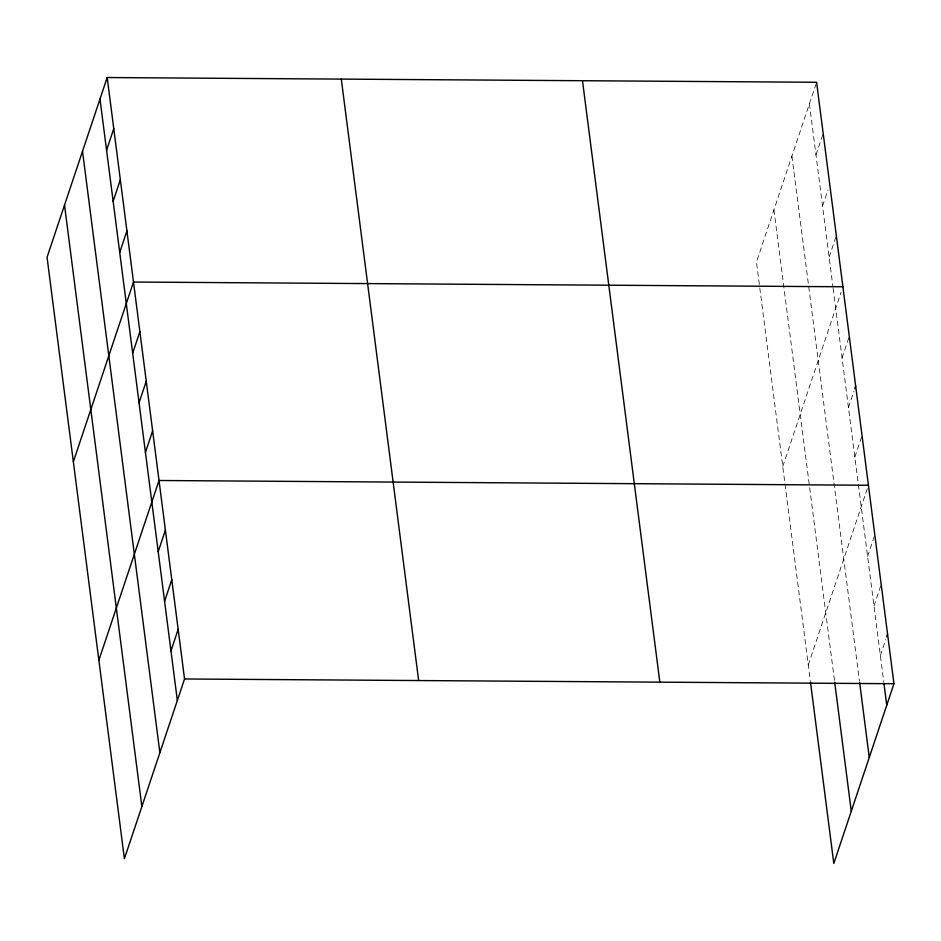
<?xml version="1.0" encoding="UTF-8"?>
<svg xmlns="http://www.w3.org/2000/svg" width="941" height="941" viewBox="0 0 941 941"><rect width="100%" height="100%" fill="white"/><g stroke="black" fill="none" stroke-linecap="round" stroke-linejoin="round"><path stroke-width="0.71" stroke-dasharray="4.71 3.53" d="M816.153 83.631L756.458 262.021L810.283 680.578M815.976 154.936L823.175 133.41M822.54 206.055L827.951 189.906M829.115 257.175L835.867 236.991M782.759 466.513L841.101 292.157M842.077 357.921L848.829 337.737M848.464 407.535L853.863 391.385M854.84 457.15L862.038 435.624M808.284 664.993L867.978 486.591M867.602 556.39L874.354 536.205M873.989 606.004L880.741 585.831M880.364 655.63L885.763 639.48M809.401 103.804L832.961 286.993M833.138 288.416L883.834 682.566M791.922 156.018L859.427 680.908M773.925 209.819L834.502 680.825"/><path stroke-width="1.41" d="M107.192 77.538L47.05 257.281L124.4 858.721L184.542 678.979L107.192 77.538L816.6 82.279L893.95 683.719L833.808 863.462L810.472 682.002M106.568 150.184L113.767 128.658M113.143 201.303L120.342 179.778M119.719 252.423L126.917 230.898M73.351 461.772L133.493 282.029L842.901 286.77M132.669 353.169L139.868 331.644M139.056 402.783L146.255 381.258M145.432 452.409L152.63 430.884M98.876 660.241L159.017 480.498L868.425 485.25M158.194 551.638L165.404 530.124M164.581 601.264L171.78 579.738M170.956 650.878L178.167 629.353M854.757 388.704L855.663 386.01M886.669 636.798L887.563 634.105M184.542 678.979L893.95 683.719M884.011 683.978L886.751 705.244M859.615 682.319L869.272 757.458M834.691 682.249L851.276 811.248M582.491 80.714L659.841 682.154M341.301 79.103L418.651 680.543M99.993 99.064L177.343 700.504M82.514 151.278L159.876 752.706M64.517 205.067L141.868 806.508"/></g></svg>
